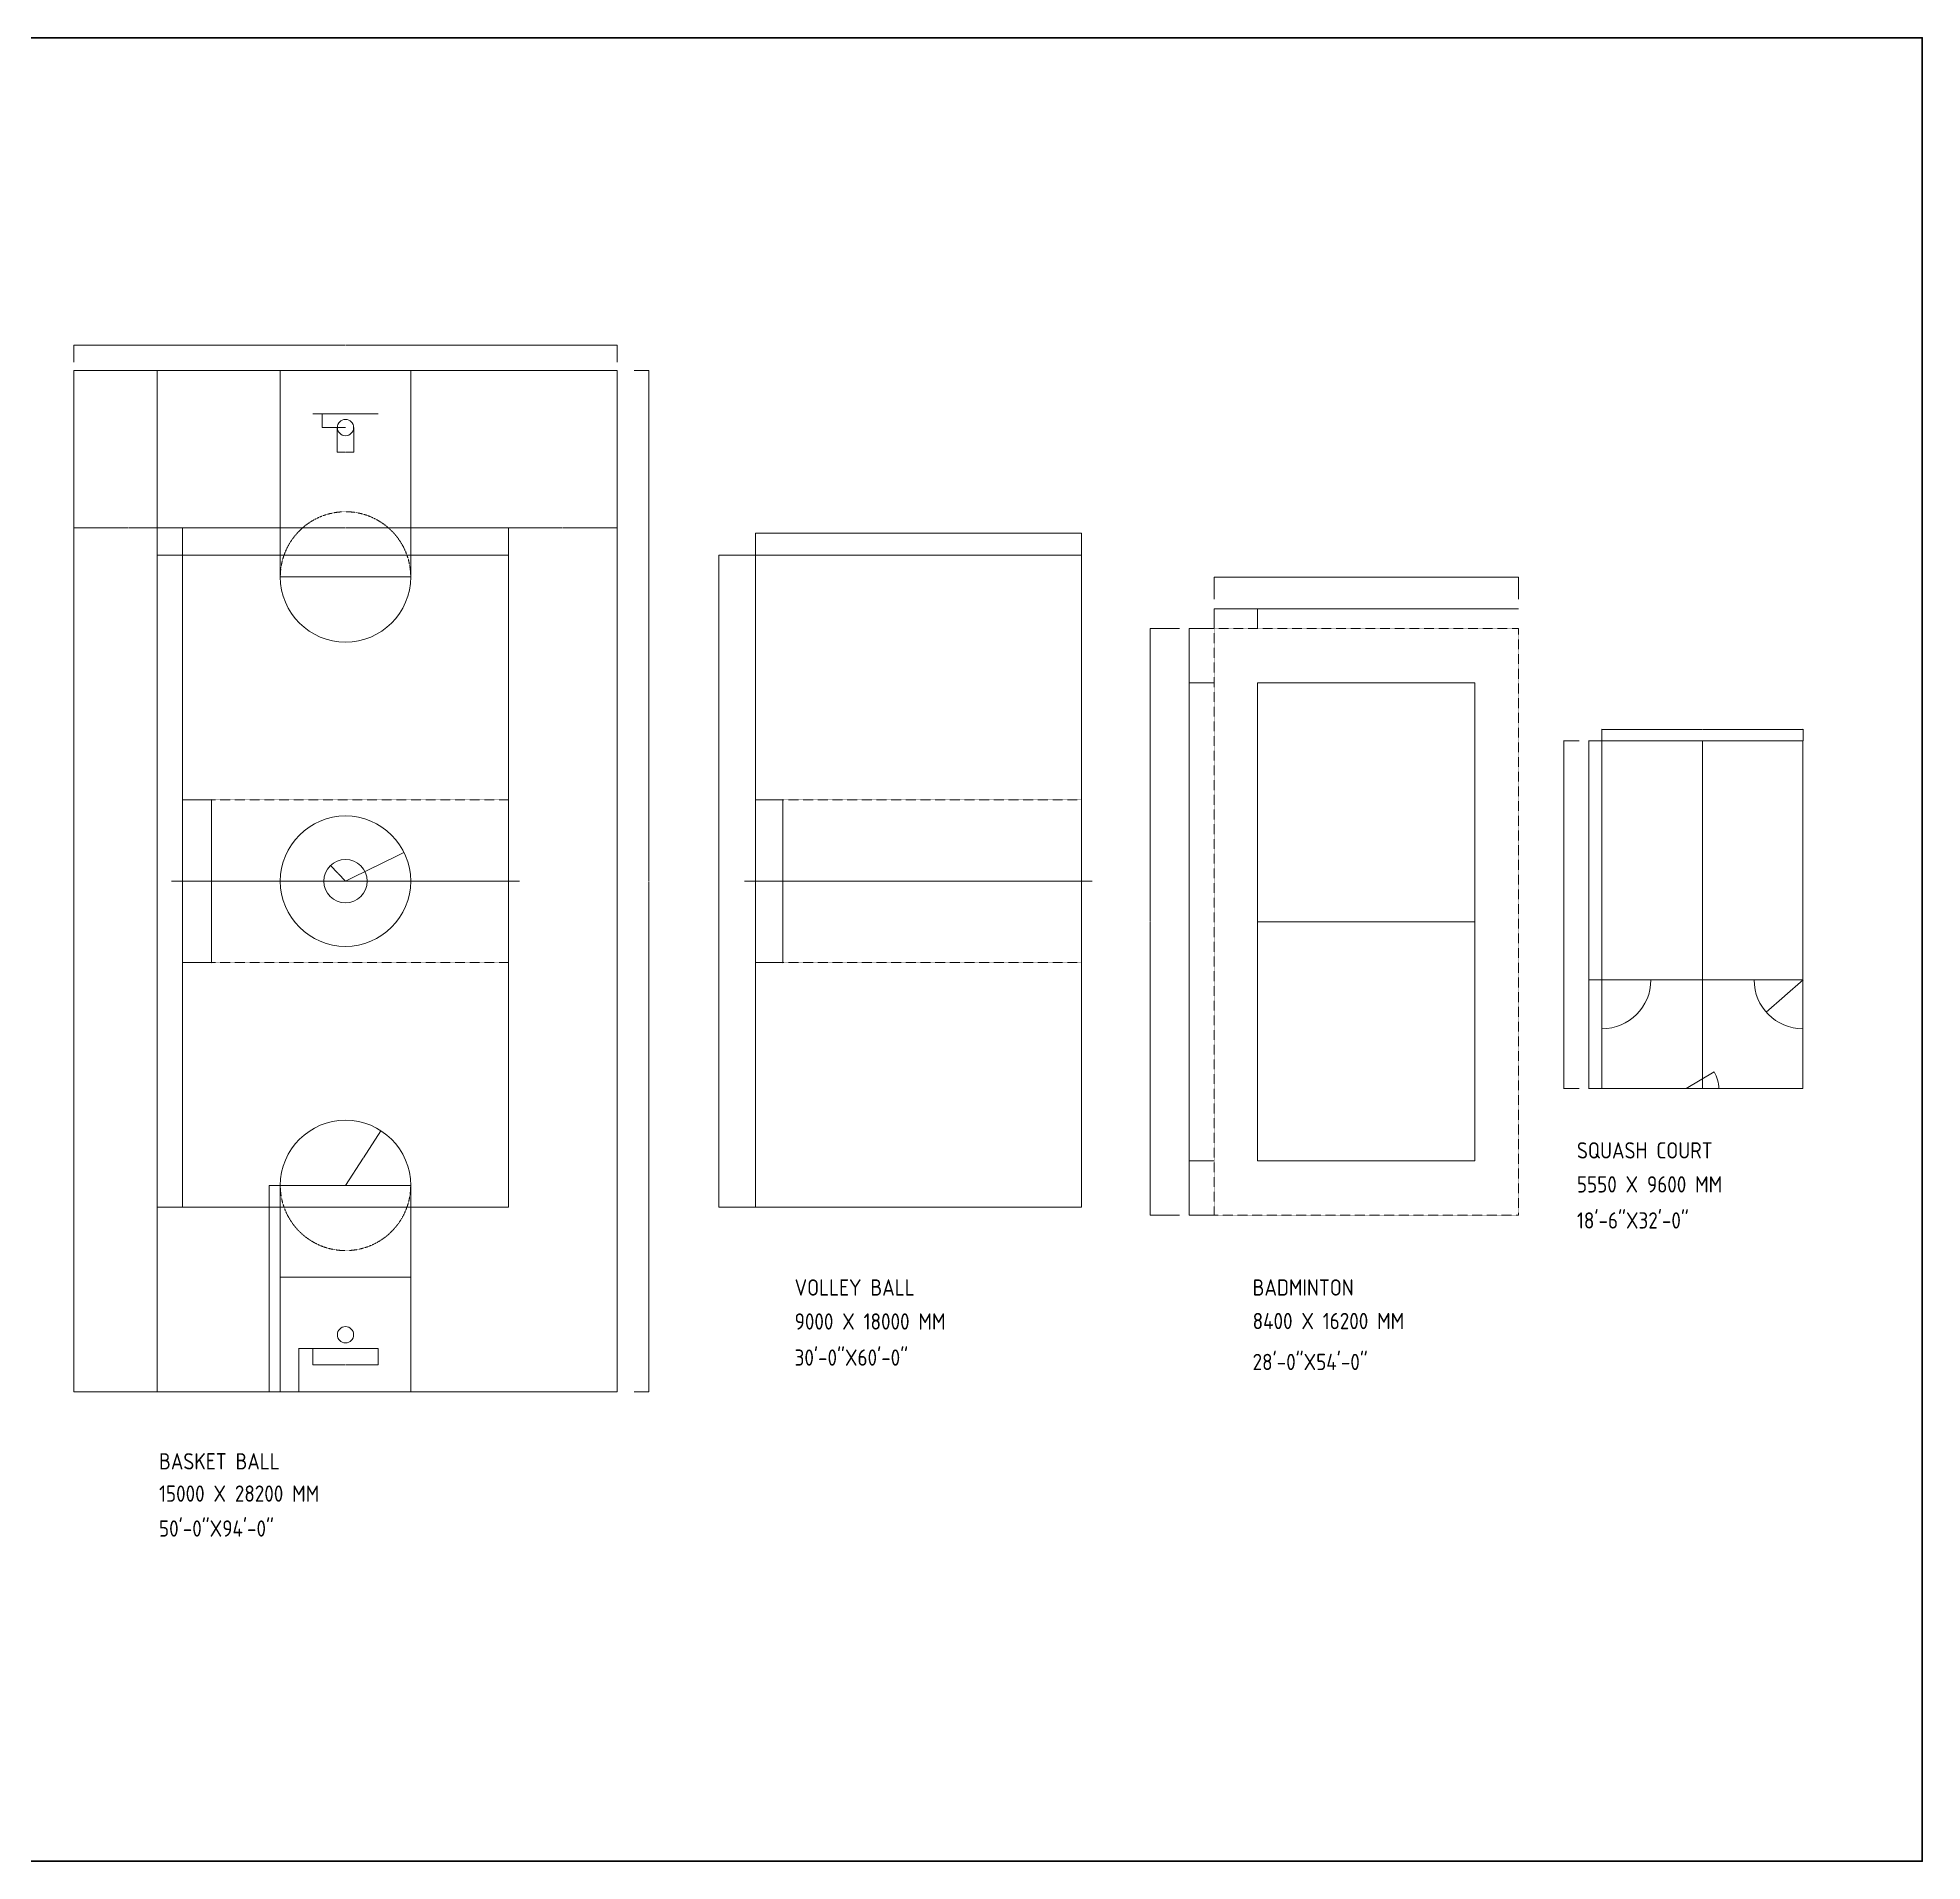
# Model space of a CAD drawing. Header units: inches. Extents: x -77 to 8245, y -546 to 3651.
# Drawn here: x 3909 to 8245, y -546 to 3651 of the extents above; entities that cross this region are included whole.
import ezdxf

# ---------------------------------------------------------------- set-up
doc = ezdxf.new("R2010")
doc.units = ezdxf.units.IN
doc.header["$MEASUREMENT"] = 0
doc.linetypes.add('HIDDEN', pattern=[0.375, 0.25, -0.125])
doc.layers.add('A_Text', color=7, linetype='Continuous', lineweight=20)
doc.layers.add('I_FUR', color=7, linetype='Continuous', lineweight=9)
doc.styles.add('ARCH', font='ARCHS.SHX')
doc.styles.get("Standard").update_dxf_attribs({"font": 'arial.ttf'})
doc.dimstyles.get("Standard").update_dxf_attribs({"dimtxt": 0.18, "dimasz": 0.18, "dimexe": 0.18, "dimexo": 0.0625, "dimgap": 0.09, "dimtad": 0, "dimzin": 0, "dimdsep": 46, "dimlunit": 4, "dimtxsty": 'Standard', "dimblk": 'OBLIQUE', "dimcen": 0.09, "dimclrd": 256, "dimclre": 256, "dimclrt": 256, "dimadec": 0, "dimazin": 0, "dimtfac": 1, "dimtofl": 0, "dimtmove": 0, "dimatfit": 0, "dimfxl": 0, "dimtolj": 1, "dimtzin": 0, "dimlwd": -1, "dimlwe": -1, "dimarcsym": 0})

# ---------------------------------------------------------------- blocks, each defined once
blk = doc.blocks.new('_Oblique')
at = {"color": 0, "linetype": 'ByBlock', "lineweight": -2}
blk.add_line((-0.5, -0.5), (0.5, 0.5), dxfattribs=at)
blk = doc.blocks.new('*D1122')
at = {"transparency": 16777216}
for p, q in [((-375.1, 750), (-459.3, 750)), ((-459.2, 750), (-459.2, 0.3)), ((-459.2, -750), (-459.2, -0.3)), ((-375.1, -750), (-459.3, -750))]:
    blk.add_line(p, q, dxfattribs=at)
at = {"layer": 'Defpoints', "color": 0, "transparency": 16777216}
for p in [(-459.2, 750), (-375, 750), (-375, -750)]:
    blk.add_point(p, dxfattribs=at)
at = {"transparency": 16777216, "xscale": 0.18, "yscale": 0.18, "zscale": 0.18}
for p, rotation in [((-459.2, 750), 90), ((-459.2, -750), 270)]:
    blk.add_blockref('_Oblique', p, dxfattribs=dict(at, rotation=rotation))
at = {"transparency": 16777216, "insert": (-459.2, 0), "char_height": 0.18, "attachment_point": 5, "rotation": 90}
blk.add_mtext("\\A1;125'", dxfattribs=at)
blk = doc.blocks.new('*D1123')
at = {"transparency": 16777216}
for p, q in [((-375, 750.1), (-375, 800.6)), ((-375, 800.4), (-0.4, 800.4)), ((375, 800.4), (0.4, 800.4)), ((375, 750.1), (375, 800.6))]:
    blk.add_line(p, q, dxfattribs=at)
at = {"layer": 'Defpoints', "color": 0, "transparency": 16777216}
for p in [(375, 800.4), (-375, 750), (375, 750)]:
    blk.add_point(p, dxfattribs=at)
at = {"transparency": 16777216, "xscale": 0.18, "yscale": 0.18, "zscale": 0.18, "rotation": 180}
blk.add_blockref('_Oblique', (-375, 800.4), dxfattribs=at)
at = {"transparency": 16777216, "xscale": 0.18, "yscale": 0.18, "zscale": 0.18}
blk.add_blockref('_Oblique', (375, 800.4), dxfattribs=at)
at = {"transparency": 16777216, "insert": (0, 800.4), "char_height": 0.18, "attachment_point": 5}
blk.add_mtext('\\A1;62\'-6"', dxfattribs=at)
blk = doc.blocks.new('*D1124')
at = {"transparency": 16777216}
for p, q in [((-375, 0), (-312.1, 0)), ((-312.3, 0), (-312.3, -93.3)), ((-312.3, -187.5), (-312.3, -94.2)), ((-375, -187.5), (-312.1, -187.5))]:
    blk.add_line(p, q, dxfattribs=at)
at = {"layer": 'Defpoints', "color": 0, "transparency": 16777216}
for p in [(-375, 0), (-312.3, 0), (-375, -187.5)]:
    blk.add_point(p, dxfattribs=at)
at = {"transparency": 16777216, "xscale": 0.18, "yscale": 0.18, "zscale": 0.18}
for p, rotation in [((-312.3, 0), 90), ((-312.3, -187.5), 270)]:
    blk.add_blockref('_Oblique', p, dxfattribs=dict(at, rotation=rotation))
at = {"transparency": 16777216, "insert": (-312.3, -93.8), "char_height": 0.18, "attachment_point": 5, "rotation": 90}
blk.add_mtext('\\A1;15\'-7{\\H1.000000x;\\S1/2;}"', dxfattribs=at)
blk = doc.blocks.new('*D1125')
at = {"transparency": 16777216}
for p, q in [((-375, 187.5), (-312.1, 187.5)), ((-312.3, 187.5), (-312.3, 94.2)), ((-312.3, 0), (-312.3, 93.3)), ((-375, 0), (-312.1, 0))]:
    blk.add_line(p, q, dxfattribs=at)
at = {"layer": 'Defpoints', "color": 0, "transparency": 16777216}
for p in [(-375, 187.5), (-375, 0), (-312.3, 0)]:
    blk.add_point(p, dxfattribs=at)
at = {"transparency": 16777216, "xscale": 0.18, "yscale": 0.18, "zscale": 0.18}
for p, rotation in [((-312.3, 187.5), 90), ((-312.3, 0), 270)]:
    blk.add_blockref('_Oblique', p, dxfattribs=dict(at, rotation=rotation))
at = {"transparency": 16777216, "insert": (-312.3, 93.8), "char_height": 0.18, "attachment_point": 5, "rotation": 90}
blk.add_mtext('\\A1;15\'-7{\\H1.000000x;\\S1/2;}"', dxfattribs=at)
blk = doc.blocks.new('*D1102')
at = {"transparency": 16777216}
for p, q in [((-375, 750.1), (-375, 813.1)), ((-375, 812.9), (-0.4, 812.9)), ((375, 812.9), (0.4, 812.9)), ((375, 750.1), (375, 813.1))]:
    blk.add_line(p, q, dxfattribs=at)
at = {"layer": 'Defpoints', "color": 0, "transparency": 16777216}
for p in [(375, 812.9), (-375, 750), (375, 750)]:
    blk.add_point(p, dxfattribs=at)
at = {"transparency": 16777216, "xscale": 0.18, "yscale": 0.18, "zscale": 0.18, "rotation": 180}
blk.add_blockref('_Oblique', (-375, 812.9), dxfattribs=at)
at = {"transparency": 16777216, "xscale": 0.18, "yscale": 0.18, "zscale": 0.18}
blk.add_blockref('_Oblique', (375, 812.9), dxfattribs=at)
at = {"transparency": 16777216, "insert": (0, 812.9), "char_height": 0.18, "attachment_point": 5}
blk.add_mtext('\\A1;62\'-6"', dxfattribs=at)
blk = doc.blocks.new('*D1103')
at = {"transparency": 16777216}
for p, q in [((-375.1, 750), (-433.6, 750)), ((-433.4, 750), (-433.4, 0.3)), ((-433.4, -750), (-433.4, -0.3)), ((-375.1, -750), (-433.6, -750))]:
    blk.add_line(p, q, dxfattribs=at)
at = {"layer": 'Defpoints', "color": 0, "transparency": 16777216}
for p in [(-433.4, 750), (-375, 750), (-375, -750)]:
    blk.add_point(p, dxfattribs=at)
at = {"transparency": 16777216, "xscale": 0.18, "yscale": 0.18, "zscale": 0.18}
for p, rotation in [((-433.4, 750), 90), ((-433.4, -750), 270)]:
    blk.add_blockref('_Oblique', p, dxfattribs=dict(at, rotation=rotation))
at = {"transparency": 16777216, "insert": (-433.4, 0), "char_height": 0.18, "attachment_point": 5, "rotation": 90}
blk.add_mtext("\\A1;125'", dxfattribs=at)
blk = doc.blocks.new('*D1104')
at = {"transparency": 16777216}
for p, q in [((-371.4, 0), (-308.6, 0)), ((-308.7, 0), (-308.7, -93.3)), ((-308.7, -187.5), (-308.7, -94.2)), ((-371.4, -187.5), (-308.6, -187.5))]:
    blk.add_line(p, q, dxfattribs=at)
at = {"layer": 'Defpoints', "color": 0, "transparency": 16777216}
for p in [(-371.5, 0), (-308.7, 0), (-371.5, -187.5)]:
    blk.add_point(p, dxfattribs=at)
at = {"transparency": 16777216, "xscale": 0.18, "yscale": 0.18, "zscale": 0.18}
for p, rotation in [((-308.7, 0), 90), ((-308.7, -187.5), 270)]:
    blk.add_blockref('_Oblique', p, dxfattribs=dict(at, rotation=rotation))
at = {"transparency": 16777216, "insert": (-308.7, -93.8), "char_height": 0.18, "attachment_point": 5, "rotation": 90}
blk.add_mtext('\\A1;15\'-7{\\H1.000000x;\\S1/2;}"', dxfattribs=at)
blk = doc.blocks.new('*D1105')
at = {"transparency": 16777216}
for p, q in [((-371.4, 187.5), (-308.6, 187.5)), ((-308.7, 187.5), (-308.7, 94.2)), ((-308.7, 0), (-308.7, 93.3)), ((-371.4, 0), (-308.6, 0))]:
    blk.add_line(p, q, dxfattribs=at)
at = {"layer": 'Defpoints', "color": 0, "transparency": 16777216}
for p in [(-371.5, 187.5), (-371.5, 0), (-308.7, 0)]:
    blk.add_point(p, dxfattribs=at)
at = {"transparency": 16777216, "xscale": 0.18, "yscale": 0.18, "zscale": 0.18}
for p, rotation in [((-308.7, 187.5), 90), ((-308.7, 0), 270)]:
    blk.add_blockref('_Oblique', p, dxfattribs=dict(at, rotation=rotation))
at = {"transparency": 16777216, "insert": (-308.7, 93.8), "char_height": 0.18, "attachment_point": 5, "rotation": 90}
blk.add_mtext('\\A1;15\'-7{\\H1.000000x;\\S1/2;}"', dxfattribs=at)
blk = doc.blocks.new('*D1106')
at = {"transparency": 16777216}
for p, q in [((-150.1, -700), (-176, -700)), ((-175.8, -700), (-175.8, -937.1)), ((-175.8, -1175.1), (-175.8, -937.9)), ((-150.1, -1175.1), (-176, -1175.1))]:
    blk.add_line(p, q, dxfattribs=at)
at = {"layer": 'Defpoints', "color": 0, "transparency": 16777216}
for p in [(-150, -700), (-175.8, -1175.1), (-150, -1175.1)]:
    blk.add_point(p, dxfattribs=at)
at = {"transparency": 16777216, "xscale": 0.18, "yscale": 0.18, "zscale": 0.18}
for p, rotation in [((-175.8, -700), 90), ((-175.8, -1175.1), 270)]:
    blk.add_blockref('_Oblique', p, dxfattribs=dict(at, rotation=rotation))
at = {"transparency": 16777216, "insert": (-175.8, -937.5), "char_height": 0.18, "attachment_point": 5, "rotation": 90}
blk.add_mtext('\\A1;39\'-7"', dxfattribs=at)
blk = doc.blocks.new('*D1107')
at = {"transparency": 16777216}
for p, q in [((-75.1, -1075.1), (-107.9, -1075.1)), ((-107.7, -1075.1), (-107.7, -1124.7)), ((-107.7, -1175.1), (-107.7, -1125.4)), ((-75.1, -1175.1), (-107.9, -1175.1))]:
    blk.add_line(p, q, dxfattribs=at)
at = {"layer": 'Defpoints', "color": 0, "transparency": 16777216}
for p in [(-75, -1075.1), (-107.7, -1175.1), (-75, -1175.1)]:
    blk.add_point(p, dxfattribs=at)
at = {"transparency": 16777216, "xscale": 0.18, "yscale": 0.18, "zscale": 0.18}
for p, rotation in [((-107.7, -1075.1), 90), ((-107.7, -1175.1), 270)]:
    blk.add_blockref('_Oblique', p, dxfattribs=dict(at, rotation=rotation))
at = {"transparency": 16777216, "insert": (-107.7, -1125.1), "char_height": 0.18, "attachment_point": 5, "rotation": 90}
blk.add_mtext('\\A1;8\'-4"', dxfattribs=at)
blk = doc.blocks.new('*D1108')
at = {"transparency": 16777216}
for p, q in [((-75, -1075.1), (-75, -1113.1)), ((75, -1075.1), (75, -1113.1)), ((-75, -1113), (-0.4, -1113)), ((75, -1113), (0.4, -1113))]:
    blk.add_line(p, q, dxfattribs=at)
at = {"layer": 'Defpoints', "color": 0, "transparency": 16777216}
for p in [(-75, -1075.1), (75, -1075.1), (75, -1113)]:
    blk.add_point(p, dxfattribs=at)
at = {"transparency": 16777216, "xscale": 0.18, "yscale": 0.18, "zscale": 0.18, "rotation": 180}
blk.add_blockref('_Oblique', (-75, -1113), dxfattribs=at)
at = {"transparency": 16777216, "xscale": 0.18, "yscale": 0.18, "zscale": 0.18}
blk.add_blockref('_Oblique', (75, -1113), dxfattribs=at)
at = {"transparency": 16777216, "insert": (0, -1113), "char_height": 0.18, "attachment_point": 5}
blk.add_mtext('\\A1;12\'-6"', dxfattribs=at)
blk = doc.blocks.new('*D1109')
at = {"transparency": 16777216}
for p, q in [((-150, -700.1), (-150, -911.7)), ((150, -700.1), (150, -911.7)), ((-150, -911.5), (-0.2, -911.5)), ((150, -911.5), (0.2, -911.5))]:
    blk.add_line(p, q, dxfattribs=at)
at = {"layer": 'Defpoints', "color": 0, "transparency": 16777216}
for p in [(-150, -700), (150, -700), (150, -911.5)]:
    blk.add_point(p, dxfattribs=at)
at = {"transparency": 16777216, "xscale": 0.18, "yscale": 0.18, "zscale": 0.18, "rotation": 180}
blk.add_blockref('_Oblique', (-150, -911.5), dxfattribs=at)
at = {"transparency": 16777216, "xscale": 0.18, "yscale": 0.18, "zscale": 0.18}
blk.add_blockref('_Oblique', (150, -911.5), dxfattribs=at)
at = {"transparency": 16777216, "insert": (0, -911.5), "char_height": 0.18, "attachment_point": 5}
blk.add_mtext("\\A1;25'", dxfattribs=at)
blk = doc.blocks.new('*D1110')
at = {"transparency": 16777216}
for p, q in [((81.6, -574.2), (41.1, -636.7)), ((0, -700), (40.5, -637.5))]:
    blk.add_line(p, q, dxfattribs=at)
at = {"layer": 'Defpoints', "color": 0, "transparency": 16777216}
for p in [(81.6, -574.2), (0, -700)]:
    blk.add_point(p, dxfattribs=at)
at = {"transparency": 16777216, "xscale": 0.18, "yscale": 0.18, "zscale": 0.18, "rotation": 57.03928606390952}
blk.add_blockref('_Oblique', (81.6, -574.2), dxfattribs=at)
at = {"transparency": 16777216, "insert": (40.8, -637.1), "char_height": 0.18, "attachment_point": 5, "rotation": 57.0393}
blk.add_mtext('\\A1;R12\'-6"', dxfattribs=at)
blk = doc.blocks.new('*D1111')
at = {"transparency": 16777216}
for p, q in [((134.6, 66.2), (67.7, 33.3)), ((0, 0), (66.9, 32.9))]:
    blk.add_line(p, q, dxfattribs=at)
at = {"layer": 'Defpoints', "color": 0, "transparency": 16777216}
for p in [(134.6, 66.2), (0, 0)]:
    blk.add_point(p, dxfattribs=at)
at = {"transparency": 16777216, "xscale": 0.18, "yscale": 0.18, "zscale": 0.18, "rotation": 26.20766676383411}
blk.add_blockref('_Oblique', (134.6, 66.2), dxfattribs=at)
at = {"transparency": 16777216, "insert": (67.3, 33.1), "char_height": 0.18, "attachment_point": 5, "rotation": 26.2077}
blk.add_mtext('\\A1;R12\'-6"', dxfattribs=at)
blk = doc.blocks.new('*D1112')
at = {"transparency": 16777216}
for p, q in [((-34.8, 36), (-17.7, 18.3)), ((0, 0), (-17.1, 17.7))]:
    blk.add_line(p, q, dxfattribs=at)
at = {"layer": 'Defpoints', "color": 0, "transparency": 16777216}
for p in [(-34.8, 36), (0, 0)]:
    blk.add_point(p, dxfattribs=at)
at = {"transparency": 16777216, "xscale": 0.18, "yscale": 0.18, "zscale": 0.18, "rotation": 134.0310536566099}
blk.add_blockref('_Oblique', (-34.8, 36), dxfattribs=at)
at = {"transparency": 16777216, "insert": (-17.4, 18), "char_height": 0.18, "attachment_point": 5, "rotation": 314.0311}
blk.add_mtext('\\A1;R4\'-2"', dxfattribs=at)
blk = doc.blocks.new('*D1113')
at = {"transparency": 16777216}
for p, q in [((-0.1, 1075.1), (-53.9, 1075.1)), ((-0.1, 1043.8), (-53.9, 1043.8)), ((-53.7, 1075.1), (-53.7, 1059.8)), ((-53.7, 1043.8), (-53.7, 1059))]:
    blk.add_line(p, q, dxfattribs=at)
at = {"layer": 'Defpoints', "color": 0, "transparency": 16777216}
for p in [(-53.7, 1075.1), (0, 1075.1), (0, 1043.8)]:
    blk.add_point(p, dxfattribs=at)
at = {"transparency": 16777216, "xscale": 0.18, "yscale": 0.18, "zscale": 0.18}
for p, rotation in [((-53.7, 1075.1), 90), ((-53.7, 1043.8), 270)]:
    blk.add_blockref('_Oblique', p, dxfattribs=dict(at, rotation=rotation))
at = {"transparency": 16777216, "insert": (-53.7, 1059.4), "char_height": 0.18, "attachment_point": 5, "rotation": 90}
blk.add_mtext('\\A1;2\'-7{\\H1.000000x;\\S1/4;}"', dxfattribs=at)
blk = doc.blocks.new('*D1114')
at = {"transparency": 16777216}
for p, q in [((-18.8, 1043.7), (-18.8, 987.2)), ((18.8, 1043.7), (18.8, 987.2)), ((-18.8, 987.4), (-0.4, 987.4)), ((18.8, 987.4), (0.4, 987.4))]:
    blk.add_line(p, q, dxfattribs=at)
at = {"layer": 'Defpoints', "color": 0, "transparency": 16777216}
for p in [(-18.8, 1043.8), (18.8, 1043.8), (18.8, 987.4)]:
    blk.add_point(p, dxfattribs=at)
at = {"transparency": 16777216, "xscale": 0.18, "yscale": 0.18, "zscale": 0.18, "rotation": 180}
blk.add_blockref('_Oblique', (-18.8, 987.4), dxfattribs=at)
at = {"transparency": 16777216, "xscale": 0.18, "yscale": 0.18, "zscale": 0.18}
blk.add_blockref('_Oblique', (18.8, 987.4), dxfattribs=at)
at = {"transparency": 16777216, "insert": (0, 987.4), "char_height": 0.18, "attachment_point": 5}
blk.add_mtext('\\A1;3\'-1{\\H1.000000x;\\S1/2;}"', dxfattribs=at)
blk = doc.blocks.new('*D1115')
at = {"transparency": 16777216}
for p, q in [((-625, 750.1), (-625, 813.1)), ((-625, 812.9), (-500.5, 812.9)), ((-375, 812.9), (-499.6, 812.9)), ((-375, 750.1), (-375, 813.1))]:
    blk.add_line(p, q, dxfattribs=at)
at = {"layer": 'Defpoints', "color": 0, "transparency": 16777216}
for p in [(-625, 812.9), (-625, 750), (-375, 750)]:
    blk.add_point(p, dxfattribs=at)
at = {"transparency": 16777216, "xscale": 0.18, "yscale": 0.18, "zscale": 0.18, "rotation": 180}
blk.add_blockref('_Oblique', (-625, 812.9), dxfattribs=at)
at = {"transparency": 16777216, "xscale": 0.18, "yscale": 0.18, "zscale": 0.18}
blk.add_blockref('_Oblique', (-375, 812.9), dxfattribs=at)
at = {"transparency": 16777216, "insert": (-500, 812.9), "char_height": 0.18, "attachment_point": 5}
blk.add_mtext('\\A1;20\'-10"', dxfattribs=at)
blk = doc.blocks.new('*D1116')
at = {"transparency": 16777216}
for p, q in [((375, 750.1), (375, 813.1)), ((375, 812.9), (499.6, 812.9)), ((625, 812.9), (500.5, 812.9)), ((625, 750.1), (625, 813.1))]:
    blk.add_line(p, q, dxfattribs=at)
at = {"layer": 'Defpoints', "color": 0, "transparency": 16777216}
for p in [(625, 812.9), (375, 750), (625, 750)]:
    blk.add_point(p, dxfattribs=at)
at = {"transparency": 16777216, "xscale": 0.18, "yscale": 0.18, "zscale": 0.18, "rotation": 180}
blk.add_blockref('_Oblique', (375, 812.9), dxfattribs=at)
at = {"transparency": 16777216, "xscale": 0.18, "yscale": 0.18, "zscale": 0.18}
blk.add_blockref('_Oblique', (625, 812.9), dxfattribs=at)
at = {"transparency": 16777216, "insert": (500, 812.9), "char_height": 0.18, "attachment_point": 5}
blk.add_mtext('\\A1;20\'-10"', dxfattribs=at)
blk = doc.blocks.new('*D1117')
at = {"transparency": 16777216}
for p, q in [((-625, 1194), (-625, 1233.4)), ((-625, 1233.2), (-0.5, 1233.2)), ((625, 1233.2), (0.5, 1233.2)), ((625, 1194), (625, 1233.4))]:
    blk.add_line(p, q, dxfattribs=at)
at = {"layer": 'Defpoints', "color": 0, "transparency": 16777216}
for p in [(625, 1233.2), (-625, 1194), (625, 1194)]:
    blk.add_point(p, dxfattribs=at)
at = {"transparency": 16777216, "xscale": 0.18, "yscale": 0.18, "zscale": 0.18, "rotation": 180}
blk.add_blockref('_Oblique', (-625, 1233.2), dxfattribs=at)
at = {"transparency": 16777216, "xscale": 0.18, "yscale": 0.18, "zscale": 0.18}
blk.add_blockref('_Oblique', (625, 1233.2), dxfattribs=at)
at = {"transparency": 16777216, "insert": (0, 1233.2), "char_height": 0.18, "attachment_point": 5}
blk.add_mtext('\\A1;104\'-2"', dxfattribs=at)
blk = doc.blocks.new('*D1118')
at = {"transparency": 16777216}
for p, q in [((-411.5, -750), (-433.6, -750)), ((-433.4, -750), (-433.4, -962.2)), ((-433.4, -1175.1), (-433.4, -962.9)), ((-411.5, -1175.1), (-433.6, -1175.1))]:
    blk.add_line(p, q, dxfattribs=at)
at = {"layer": 'Defpoints', "color": 0, "transparency": 16777216}
for p in [(-411.4, -750), (-433.4, -1175.1), (-411.4, -1175.1)]:
    blk.add_point(p, dxfattribs=at)
at = {"transparency": 16777216, "xscale": 0.18, "yscale": 0.18, "zscale": 0.18}
for p, rotation in [((-433.4, -750), 90), ((-433.4, -1175.1), 270)]:
    blk.add_blockref('_Oblique', p, dxfattribs=dict(at, rotation=rotation))
at = {"transparency": 16777216, "insert": (-433.4, -962.6), "char_height": 0.18, "attachment_point": 5, "rotation": 90}
blk.add_mtext('\\A1;35\'-5"', dxfattribs=at)
blk = doc.blocks.new('*D1119')
at = {"transparency": 16777216}
for p, q in [((-411.5, 1175.1), (-433.6, 1175.1)), ((-433.4, 1175.1), (-433.4, 962.9)), ((-433.4, 750), (-433.4, 962.2)), ((-411.5, 750), (-433.6, 750))]:
    blk.add_line(p, q, dxfattribs=at)
at = {"layer": 'Defpoints', "color": 0, "transparency": 16777216}
for p in [(-433.4, 1175.1), (-411.4, 1175.1), (-411.4, 750)]:
    blk.add_point(p, dxfattribs=at)
at = {"transparency": 16777216, "xscale": 0.18, "yscale": 0.18, "zscale": 0.18}
for p, rotation in [((-433.4, 1175.1), 90), ((-433.4, 750), 270)]:
    blk.add_blockref('_Oblique', p, dxfattribs=dict(at, rotation=rotation))
at = {"transparency": 16777216, "insert": (-433.4, 962.6), "char_height": 0.18, "attachment_point": 5, "rotation": 90}
blk.add_mtext('\\A1;35\'-5"', dxfattribs=at)
blk = doc.blocks.new('*D1120')
at = {"transparency": 16777216}
for p, q in [((664.1, 1175.1), (698.2, 1175.1)), ((698, 1175.1), (698, 0.5)), ((698, -1175.1), (698, -0.5)), ((664.1, -1175.1), (698.2, -1175.1))]:
    blk.add_line(p, q, dxfattribs=at)
at = {"layer": 'Defpoints', "color": 0, "transparency": 16777216}
for p in [(664.1, 1175.1), (698, 1175.1), (664.1, -1175.1)]:
    blk.add_point(p, dxfattribs=at)
at = {"transparency": 16777216, "xscale": 0.18, "yscale": 0.18, "zscale": 0.18}
for p, rotation in [((698, 1175.1), 90), ((698, -1175.1), 270)]:
    blk.add_blockref('_Oblique', p, dxfattribs=dict(at, rotation=rotation))
at = {"transparency": 16777216, "insert": (698, 0), "char_height": 0.18, "attachment_point": 5, "rotation": 90}
blk.add_mtext('\\A1;195\'-10"', dxfattribs=at)
blk = doc.blocks.new('*D1127')
at = {"transparency": 16777216}
for p, q in [((-350.1, 550), (-407.9, 550)), ((-407.7, 550), (-407.7, 0.4)), ((-407.7, -550), (-407.7, -0.4)), ((-350.1, -550), (-407.9, -550))]:
    blk.add_line(p, q, dxfattribs=at)
at = {"layer": 'Defpoints', "color": 0, "transparency": 16777216}
for p in [(-407.7, 550), (-350, 550), (-350, -550)]:
    blk.add_point(p, dxfattribs=at)
at = {"transparency": 16777216, "xscale": 0.18, "yscale": 0.18, "zscale": 0.18}
for p, rotation in [((-407.7, 550), 90), ((-407.7, -550), 270)]:
    blk.add_blockref('_Oblique', p, dxfattribs=dict(at, rotation=rotation))
at = {"transparency": 16777216, "insert": (-407.7, 0), "char_height": 0.18, "attachment_point": 5, "rotation": 90}
blk.add_mtext('\\A1;91\'-8"', dxfattribs=at)
blk = doc.blocks.new('*D1128')
at = {"transparency": 16777216}
for p, q in [((-350.1, 675), (-407.9, 675)), ((-407.7, 675), (-407.7, 612.9)), ((-407.7, 550), (-407.7, 612.1)), ((-350.1, 550), (-407.9, 550))]:
    blk.add_line(p, q, dxfattribs=at)
at = {"layer": 'Defpoints', "color": 0, "transparency": 16777216}
for p in [(-407.7, 675), (-350, 675), (-350, 550)]:
    blk.add_point(p, dxfattribs=at)
at = {"transparency": 16777216, "xscale": 0.18, "yscale": 0.18, "zscale": 0.18}
for p, rotation in [((-407.7, 675), 90), ((-407.7, 550), 270)]:
    blk.add_blockref('_Oblique', p, dxfattribs=dict(at, rotation=rotation))
at = {"transparency": 16777216, "insert": (-407.7, 612.5), "char_height": 0.18, "attachment_point": 5, "rotation": 90}
blk.add_mtext('\\A1;10\'-5"', dxfattribs=at)
blk = doc.blocks.new('*D1129')
at = {"transparency": 16777216}
for p, q in [((-350.1, -550), (-407.9, -550)), ((-407.7, -550), (-407.7, -612.1)), ((-407.7, -675), (-407.7, -612.9)), ((-350.1, -675), (-407.9, -675))]:
    blk.add_line(p, q, dxfattribs=at)
at = {"layer": 'Defpoints', "color": 0, "transparency": 16777216}
for p in [(-350, -550), (-407.7, -675), (-350, -675)]:
    blk.add_point(p, dxfattribs=at)
at = {"transparency": 16777216, "xscale": 0.18, "yscale": 0.18, "zscale": 0.18}
for p, rotation in [((-407.7, -550), 90), ((-407.7, -675), 270)]:
    blk.add_blockref('_Oblique', p, dxfattribs=dict(at, rotation=rotation))
at = {"transparency": 16777216, "insert": (-407.7, -612.5), "char_height": 0.18, "attachment_point": 5, "rotation": 90}
blk.add_mtext('\\A1;10\'-5"', dxfattribs=at)
blk = doc.blocks.new('*D1130')
at = {"transparency": 16777216}
for p, q in [((-429.8, 675), (-497.6, 675)), ((-497.4, 675), (-497.4, 0.5)), ((-497.4, -675), (-497.4, -0.5)), ((-429.8, -675), (-497.6, -675))]:
    blk.add_line(p, q, dxfattribs=at)
at = {"layer": 'Defpoints', "color": 0, "transparency": 16777216}
for p in [(-497.4, 675), (-429.7, 675), (-429.7, -675)]:
    blk.add_point(p, dxfattribs=at)
at = {"transparency": 16777216, "xscale": 0.18, "yscale": 0.18, "zscale": 0.18}
for p, rotation in [((-497.4, 675), 90), ((-497.4, -675), 270)]:
    blk.add_blockref('_Oblique', p, dxfattribs=dict(at, rotation=rotation))
at = {"transparency": 16777216, "insert": (-497.4, 0), "char_height": 0.18, "attachment_point": 5, "rotation": 90}
blk.add_mtext('\\A1;112\'-6"', dxfattribs=at)
blk = doc.blocks.new('*D1131')
at = {"transparency": 16777216}
for p, q in [((-350, 675.1), (-350, 720.5)), ((-350, 720.4), (-300.3, 720.4)), ((-250, 720.4), (-299.7, 720.4)), ((-250, 675.1), (-250, 720.5))]:
    blk.add_line(p, q, dxfattribs=at)
at = {"layer": 'Defpoints', "color": 0, "transparency": 16777216}
for p in [(-250, 720.4), (-350, 675), (-250, 675)]:
    blk.add_point(p, dxfattribs=at)
at = {"transparency": 16777216, "xscale": 0.18, "yscale": 0.18, "zscale": 0.18, "rotation": 180}
blk.add_blockref('_Oblique', (-350, 720.4), dxfattribs=at)
at = {"transparency": 16777216, "xscale": 0.18, "yscale": 0.18, "zscale": 0.18}
blk.add_blockref('_Oblique', (-250, 720.4), dxfattribs=at)
at = {"transparency": 16777216, "insert": (-300, 720.4), "char_height": 0.18, "attachment_point": 5}
blk.add_mtext('\\A1;8\'-4"', dxfattribs=at)
blk = doc.blocks.new('*D1132')
at = {"transparency": 16777216}
for p, q in [((-250, 675.1), (-250, 720.5)), ((-250, 720.4), (-0.4, 720.4)), ((250, 720.4), (0.4, 720.4)), ((250, 720.4), (250, 720.5))]:
    blk.add_line(p, q, dxfattribs=at)
at = {"layer": 'Defpoints', "color": 0, "transparency": 16777216}
for p in [(250, 720.4), (250, 720.4), (-250, 675)]:
    blk.add_point(p, dxfattribs=at)
at = {"transparency": 16777216, "xscale": 0.18, "yscale": 0.18, "zscale": 0.18, "rotation": 180}
blk.add_blockref('_Oblique', (-250, 720.4), dxfattribs=at)
at = {"transparency": 16777216, "xscale": 0.18, "yscale": 0.18, "zscale": 0.18}
blk.add_blockref('_Oblique', (250, 720.4), dxfattribs=at)
at = {"transparency": 16777216, "insert": (0, 720.4), "char_height": 0.18, "attachment_point": 5}
blk.add_mtext('\\A1;41\'-8"', dxfattribs=at)
blk = doc.blocks.new('*D1133')
at = {"transparency": 16777216}
for p, q in [((250, 720.4), (250, 720.5)), ((250, 720.4), (299.7, 720.4)), ((350, 720.4), (300.3, 720.4)), ((350, 720.4), (350, 720.5))]:
    blk.add_line(p, q, dxfattribs=at)
at = {"layer": 'Defpoints', "color": 0, "transparency": 16777216}
for p in [(250, 720.4), (350, 720.4), (350, 720.4)]:
    blk.add_point(p, dxfattribs=at)
at = {"transparency": 16777216, "xscale": 0.18, "yscale": 0.18, "zscale": 0.18, "rotation": 180}
blk.add_blockref('_Oblique', (250, 720.4), dxfattribs=at)
at = {"transparency": 16777216, "xscale": 0.18, "yscale": 0.18, "zscale": 0.18}
blk.add_blockref('_Oblique', (350, 720.4), dxfattribs=at)
at = {"transparency": 16777216, "insert": (300, 720.4), "char_height": 0.18, "attachment_point": 5}
blk.add_mtext('\\A1;8\'-4"', dxfattribs=at)
blk = doc.blocks.new('*D1134')
at = {"transparency": 16777216}
for p, q in [((-350, 742.4), (-350, 792.9)), ((-350, 792.8), (-0.4, 792.8)), ((350, 792.8), (0.4, 792.8)), ((350, 742.4), (350, 792.9))]:
    blk.add_line(p, q, dxfattribs=at)
at = {"layer": 'Defpoints', "color": 0, "transparency": 16777216}
for p in [(350, 792.8), (-350, 742.3), (350, 742.3)]:
    blk.add_point(p, dxfattribs=at)
at = {"transparency": 16777216, "xscale": 0.18, "yscale": 0.18, "zscale": 0.18, "rotation": 180}
blk.add_blockref('_Oblique', (-350, 792.8), dxfattribs=at)
at = {"transparency": 16777216, "xscale": 0.18, "yscale": 0.18, "zscale": 0.18}
blk.add_blockref('_Oblique', (350, 792.8), dxfattribs=at)
at = {"transparency": 16777216, "insert": (0, 792.8), "char_height": 0.18, "attachment_point": 5}
blk.add_mtext('\\A1;58\'-4"', dxfattribs=at)
blk = doc.blocks.new('*D1148')
at = {"transparency": 16777216}
for p, q in [((-231.3, -275), (-262, -275)), ((-261.8, -275), (-261.8, -399.6)), ((-261.8, -525), (-261.8, -400.5)), ((-231.3, -525), (-262, -525))]:
    blk.add_line(p, q, dxfattribs=at)
at = {"layer": 'Defpoints', "color": 0, "transparency": 16777216}
for p in [(-261.8, -275), (-231.3, -275), (-231.3, -525)]:
    blk.add_point(p, dxfattribs=at)
at = {"transparency": 16777216, "xscale": 0.18, "yscale": 0.18, "zscale": 0.18}
for p, rotation in [((-261.8, -275), 90), ((-261.8, -525), 270)]:
    blk.add_blockref('_Oblique', p, dxfattribs=dict(at, rotation=rotation))
at = {"transparency": 16777216, "insert": (-261.8, -400), "char_height": 0.18, "attachment_point": 5, "rotation": 90}
blk.add_mtext('\\A1;20\'-10"', dxfattribs=at)
blk = doc.blocks.new('*D1149')
at = {"transparency": 16777216}
for p, q in [((-231.3, 275), (-262, 275)), ((-261.8, 275), (-261.8, 0.5)), ((-261.8, -275), (-261.8, -0.5)), ((-231.3, -275), (-262, -275))]:
    blk.add_line(p, q, dxfattribs=at)
at = {"layer": 'Defpoints', "color": 0, "transparency": 16777216}
for p in [(-261.8, 275), (-231.3, 275), (-231.3, -275)]:
    blk.add_point(p, dxfattribs=at)
at = {"transparency": 16777216, "xscale": 0.18, "yscale": 0.18, "zscale": 0.18}
for p, rotation in [((-261.8, 275), 90), ((-261.8, -275), 270)]:
    blk.add_blockref('_Oblique', p, dxfattribs=dict(at, rotation=rotation))
at = {"transparency": 16777216, "insert": (-261.8, 0), "char_height": 0.18, "attachment_point": 5, "rotation": 90}
blk.add_mtext('\\A1;45\'-10"', dxfattribs=at)
blk = doc.blocks.new('*D1150')
at = {"transparency": 16777216}
for p, q in [((-283.9, 275), (-319.6, 275)), ((-319.4, 275), (-319.4, -124.6)), ((-319.4, -525), (-319.4, -125.4)), ((-283.9, -525), (-319.6, -525))]:
    blk.add_line(p, q, dxfattribs=at)
at = {"layer": 'Defpoints', "color": 0, "transparency": 16777216}
for p in [(-319.4, 275), (-283.8, 275), (-283.8, -525)]:
    blk.add_point(p, dxfattribs=at)
at = {"transparency": 16777216, "xscale": 0.18, "yscale": 0.18, "zscale": 0.18}
for p, rotation in [((-319.4, 275), 90), ((-319.4, -525), 270)]:
    blk.add_blockref('_Oblique', p, dxfattribs=dict(at, rotation=rotation))
at = {"transparency": 16777216, "insert": (-319.4, -125), "char_height": 0.18, "attachment_point": 5, "rotation": 90}
blk.add_mtext('\\A1;66\'-8"', dxfattribs=at)
blk = doc.blocks.new('*D1151')
at = {"transparency": 16777216}
for p, q in [((-231.3, 275.1), (-231.3, 301.6)), ((-231.3, 301.4), (-0.5, 301.4)), ((231.3, 301.4), (0.5, 301.4)), ((231.3, 275.1), (231.3, 301.6))]:
    blk.add_line(p, q, dxfattribs=at)
at = {"layer": 'Defpoints', "color": 0, "transparency": 16777216}
for p in [(-231.3, 275), (231.3, 301.4), (231.3, 275)]:
    blk.add_point(p, dxfattribs=at)
at = {"transparency": 16777216, "xscale": 0.18, "yscale": 0.18, "zscale": 0.18, "rotation": 180}
blk.add_blockref('_Oblique', (-231.3, 301.4), dxfattribs=at)
at = {"transparency": 16777216, "xscale": 0.18, "yscale": 0.18, "zscale": 0.18}
blk.add_blockref('_Oblique', (231.3, 301.4), dxfattribs=at)
at = {"transparency": 16777216, "insert": (0, 301.4), "char_height": 0.18, "attachment_point": 5}
blk.add_mtext('\\A1;38\'-6{\\H1.000000x;\\S1/2;}"', dxfattribs=at)
blk = doc.blocks.new('*D1152')
at = {"transparency": 16777216}
for p, q in [((231.3, -275), (189.3, -311.7)), ((146.6, -349.1), (188.6, -312.4))]:
    blk.add_line(p, q, dxfattribs=at)
at = {"layer": 'Defpoints', "color": 0, "transparency": 16777216}
for p in [(231.3, -275), (146.6, -349.1)]:
    blk.add_point(p, dxfattribs=at)
at = {"transparency": 16777216, "xscale": 0.18, "yscale": 0.18, "zscale": 0.18, "rotation": 221.1637068671341}
blk.add_blockref('_Oblique', (146.6, -349.1), dxfattribs=at)
at = {"transparency": 16777216, "insert": (188.9, -312), "char_height": 0.18, "attachment_point": 5, "rotation": 41.1637}
blk.add_mtext('\\A1;R9\'-4{\\H1.000000x;\\S1/2;}"', dxfattribs=at)
blk = doc.blocks.new('Court 2')
for p, q in [((375.02, 750.039), (-375.02, 750.039)), ((-375.02, 750.039), (-375.02, -750.039)), ((375.02, -750.039), (375.02, 750.039)), ((-400.021, 0), (400.021, 0)), ((-375.02, -750.039), (375.02, -750.039))]:
    blk.add_line(p, q)
at = {"linetype": 'HIDDEN', "ltscale": 2}
for p, q in [((-375.02, 187.51), (375.02, 187.51)), ((-375.02, -187.51), (375.02, -187.51))]:
    blk.add_line(p, q, dxfattribs=at)
dim = blk.add_linear_dim(base=(375.02, 800.398), p1=(-375.02, 750.039), p2=(375.02, 750.039), dimstyle='Standard', override={"dimfxl": 0})
dim.commit()
dim.dimension.update_dxf_attribs({"geometry": '*D1123', "text_midpoint": (0, 800.398)})
for base, p1, p2, picture, middle in [((-459.169, 750.039), (-375.02, -750.039), (-375.02, 750.039), '*D1122', (-459.169, 0)), ((-312.268, 0), (-375.02, 187.51), (-375.02, 0), '*D1125', (-312.268, 93.755)), ((-312.268, 0), (-375.02, -187.51), (-375.02, 0), '*D1124', (-312.268, -93.755))]:
    dim = blk.add_linear_dim(base=base, p1=p1, p2=p2, angle=90, dimstyle='Standard', override={"dimfxl": 0})
    dim.commit()
    dim.dimension.update_dxf_attribs({"geometry": picture, "text_midpoint": middle})
blk = doc.blocks.new('Court 3')
for p, q in [((-625.033, 1175.061), (625.033, 1175.061)), ((-625.033, 1175.061), (-625.033, -1175.061)), ((-150.008, 700.036), (-150.008, 1175.061)), ((150.008, 700.036), (150.008, 1175.061)), ((625.033, -1175.061), (625.033, 1175.061)), ((-75.004, 1075.056), (75.004, 1075.056)), ((-375.02, 750.039), (-375.02, -750.039)), ((375.02, 750.039), (-375.02, 750.039)), ((375.02, -750.039), (375.02, 750.039)), ((-150.008, 700.036), (150.008, 700.036)), ((-400.021, 0), (400.021, 0)), ((-150.008, -700.036), (-150.008, -1175.061)), ((-150.008, -700.036), (150.008, -700.036)), ((150.008, -700.036), (150.008, -1175.061)), ((-375.02, -750.039), (375.02, -750.039)), ((-75.004, -1075.056), (75.004, -1075.056)), ((-625.033, -1175.061), (625.033, -1175.061))]:
    blk.add_line(p, q)
at = {"linetype": 'HIDDEN', "ltscale": 2}
for p, q in [((-375.02, 187.51), (375.02, 187.51)), ((-375.02, -187.51), (375.02, -187.51))]:
    blk.add_line(p, q, dxfattribs=at)
for centre, radius in [((0, 1043.804), 18.751), ((0, 0), 150.008), ((0, 0), 50.003), ((0, -1043.804), 18.751)]:
    blk.add_circle(centre, radius)
for centre, start, end in [((0, 700.036), 0, 180), ((0, -700.036), 180, 0)]:
    blk.add_arc(centre, 150.008, start, end, dxfattribs=at)
for centre, start, end in [((0, 700.036), 180, 0), ((0, -700.036), 0, 180)]:
    blk.add_arc(centre, 150.008, start, end)
for base, p1, p2, picture, middle in [((625.033, 1233.214), (-625.033, 1193.986), (625.033, 1193.986), '*D1117', (0, 1233.214)), ((18.751, 987.423), (-18.751, 1043.804), (18.751, 1043.804), '*D1114', (0, 987.423)), ((-625.033, 812.917), (-375.02, 750.039), (-625.033, 750.039), '*D1115', (-500.026, 812.917)), ((375.02, 812.917), (-375.02, 750.039), (375.02, 750.039), '*D1102', (0, 812.917)), ((625.033, 812.917), (375.02, 750.039), (625.033, 750.039), '*D1116', (500.026, 812.917)), ((150.008, -911.525), (-150.008, -700.036), (150.008, -700.036), '*D1109', (0, -911.525)), ((75.004, -1112.953), (-75.004, -1075.056), (75.004, -1075.056), '*D1108', (0, -1112.953))]:
    dim = blk.add_linear_dim(base=base, p1=p1, p2=p2, dimstyle='Standard', override={"dimfxl": 0})
    dim.commit()
    dim.dimension.update_dxf_attribs({"geometry": picture, "text_midpoint": middle})
for base, p1, p2, picture, middle in [((-433.378, 1175.061), (-411.405, 750.039), (-411.405, 1175.061), '*D1119', (-433.378, 962.55)), ((697.986, 1175.061), (664.07, -1175.061), (664.07, 1175.061), '*D1120', (697.986, 0)), ((-53.742, 1075.056), (0, 1043.804), (0, 1075.056), '*D1113', (-53.742, 1059.43)), ((-433.378, 750.039), (-375.02, -750.039), (-375.02, 750.039), '*D1103', (-433.378, 0)), ((-308.741, 0), (-371.492, 187.51), (-371.492, 0), '*D1105', (-308.741, 93.755)), ((-308.741, 0), (-371.492, -187.51), (-371.492, 0), '*D1104', (-308.741, -93.755)), ((-175.8136, -1175.0612), (-150.0078, -700.0365), (-150.0078, -1175.0612), '*D1106', (-175.8136, -937.5488)), ((-433.378, -1175.061), (-411.405, -750.039), (-411.405, -1175.061), '*D1118', (-433.378, -962.55)), ((-107.7457, -1175.0612), (-75.0039, -1075.056), (-75.0039, -1175.0612), '*D1107', (-107.7457, -1125.0586))]:
    dim = blk.add_linear_dim(base=base, p1=p1, p2=p2, angle=90, dimstyle='Standard', override={"dimfxl": 0})
    dim.commit()
    dim.dimension.update_dxf_attribs({"geometry": picture, "text_midpoint": middle})
for center, mpoint, picture, middle in [((0, 0), (134.587, 66.247), '*D1111', (67.293, 33.124)), ((0, 0), (-34.754, 35.95), '*D1112', (-17.377, 17.975)), ((0, -700.036), (81.614, -574.173), '*D1110', (40.807, -637.105))]:
    dim = blk.add_radius_dim(center=center, mpoint=mpoint, dimstyle='Standard', override={"dimfxl": 0})
    dim.commit()
    dim.dimension.update_dxf_attribs({"geometry": picture, "text_midpoint": middle})
blk = doc.blocks.new('Court 4')
blk.add_line((-250.013, 0), (250.013, 0))
at = {"linetype": 'HIDDEN', "ltscale": 2}
blk.add_lwpolyline([(350.018, -675.035), (350.018, 675.035), (-350.018, 675.035), (-350.018, -675.035)], close=True, dxfattribs=at)
blk.add_lwpolyline([(250.013, -550.029), (250.013, 550.029), (-250.013, 550.029), (-250.013, -550.029)], close=True)
for base, p1, p2, picture, middle in [((350.018, 792.757), (-350.018, 742.343), (350.018, 742.343), '*D1134', (0, 792.757)), ((-250.013, 720.3689), (-350.0182, 675.0352), (-250.013, 675.0352), '*D1131', (-300.0156, 720.3689)), ((250.013, 720.369), (-250.013, 675.035), (250.013, 720.369), '*D1132', (0, 720.369)), ((350.0182, 720.3689), (250.013, 720.3689), (350.0182, 720.3689), '*D1133', (300.0156, 720.3689))]:
    dim = blk.add_linear_dim(base=base, p1=p1, p2=p2, dimstyle='Standard', override={"dimfxl": 0})
    dim.commit()
    dim.dimension.update_dxf_attribs({"geometry": picture, "text_midpoint": middle})
for base, p1, p2, picture, middle in [((-497.431, 675.035), (-429.72, -675.035), (-429.72, 675.035), '*D1130', (-497.431, 0)), ((-407.746, 675.035), (-350.018, 550.029), (-350.018, 675.035), '*D1128', (-407.746, 612.532)), ((-407.746, 550.029), (-350.018, -550.029), (-350.018, 550.029), '*D1127', (-407.746, 0)), ((-407.746, -675.035), (-350.018, -550.029), (-350.018, -675.035), '*D1129', (-407.746, -612.532))]:
    dim = blk.add_linear_dim(base=base, p1=p1, p2=p2, angle=90, dimstyle='Standard', override={"dimfxl": 0})
    dim.commit()
    dim.dimension.update_dxf_attribs({"geometry": picture, "text_midpoint": middle})
blk = doc.blocks.new('Court 5')
for p, q in [((0, -275.014), (0, 275.014)), ((-231.262, -275.014), (231.262, -275.014)), ((0, -525.027), (0, -275.014)), ((-37.502, -525.027), (27.1, -486.92))]:
    blk.add_line(p, q)
blk.add_lwpolyline([(-231.262, -525.027), (231.262, -525.027), (231.262, 275.014), (-231.262, 275.014)], close=True)
for centre, radius, start, end in [((-231.262, -275.014), 112.506, 270, 0), ((231.262, -275.014), 112.506, 180, 270), ((-37.502, -525.027), 75.004, 0, 30.535632)]:
    blk.add_arc(centre, radius, start, end)
for base, p1, p2, picture, middle in [((-319.398, 275.014), (-283.797, -525.027), (-283.797, 275.014), '*D1150', (-319.398, -125.007)), ((-261.823, 275.014), (-231.262, -275.014), (-231.262, 275.014), '*D1149', (-261.823, 0)), ((-261.823, -275.014), (-231.262, -525.027), (-231.262, -275.014), '*D1148', (-261.823, -400.021))]:
    dim = blk.add_linear_dim(base=base, p1=p1, p2=p2, angle=90, dimstyle='Standard', override={"dimfxl": 0})
    dim.commit()
    dim.dimension.update_dxf_attribs({"geometry": picture, "text_midpoint": middle})
dim = blk.add_linear_dim(base=(231.262, 301.398), p1=(-231.262, 275.014), p2=(231.262, 275.014), dimstyle='Standard', override={"dimfxl": 0})
dim.commit()
dim.dimension.update_dxf_attribs({"geometry": '*D1151', "text_midpoint": (0, 301.398)})
dim = blk.add_radius_dim(center=(231.262, -275.014), mpoint=(146.564, -349.067), dimstyle='Standard', override={"dimfxl": 0})
dim.commit()
dim.dimension.update_dxf_attribs({"geometry": '*D1152', "text_midpoint": (188.913, -312.041)})

msp = doc.modelspace()

# ---------------------------------------------------------------- linework, layer by layer
at = {"lineweight": 70}
msp.add_lwpolyline([(-76.8, 3650.7), (8245.2, 3650.7), (8245.2, -545.5), (-76.8, -545.5)], close=True, dxfattribs=at)

# ---------------------------------------------------------------- block references
at = {"layer": 'I_FUR'}
for name, p in [('Court 3', (4616.8, 1709.8)), ('Court 2', (5935.1, 1709.8)), ('Court 4', (6965.8, 1616.3)), ('Court 5', (7739.4, 1757.7))]:
    msp.add_blockref(name, p, dxfattribs=at)

# ---------------------------------------------------------------- texts
at = {"layer": 'A_Text', "style": 'ARCH'}
for s, height, p in [('SQUASH COURT', 37.502, (7450.5, 1071.6)), ('5550 X 9600 MM', 37.502, (7450.5, 993.4)), ('18\'-6"X32\'-0"', 37.502, (7450.5, 910.4)), ('VOLLEY BALL', 37.502, (5650.3, 756.1)), ('BADMINTON', 37.5, (6704.2, 756.1)), ('9000 X 18000 MM', 37.502, (5650.3, 677.9)), ('8400 X 16200 MM', 37.502, (6704.2, 678.9)), ('30\'-0"X60\'-0"', 37.502, (5650.3, 594.8)), ('28\'-0"X54\'-0"', 37.502, (6704.2, 584.7)), ('BASKET BALL', 37.502, (4187.7, 356.1)), ('15000 X 28200 MM', 37.502, (4187.7, 281.8)), ('50\'-0"X94\'-0"', 37.502, (4187.7, 201.5))]:
    msp.add_text(s, height=height, dxfattribs=at).set_placement(p)

doc.saveas('drawing.dxf')
